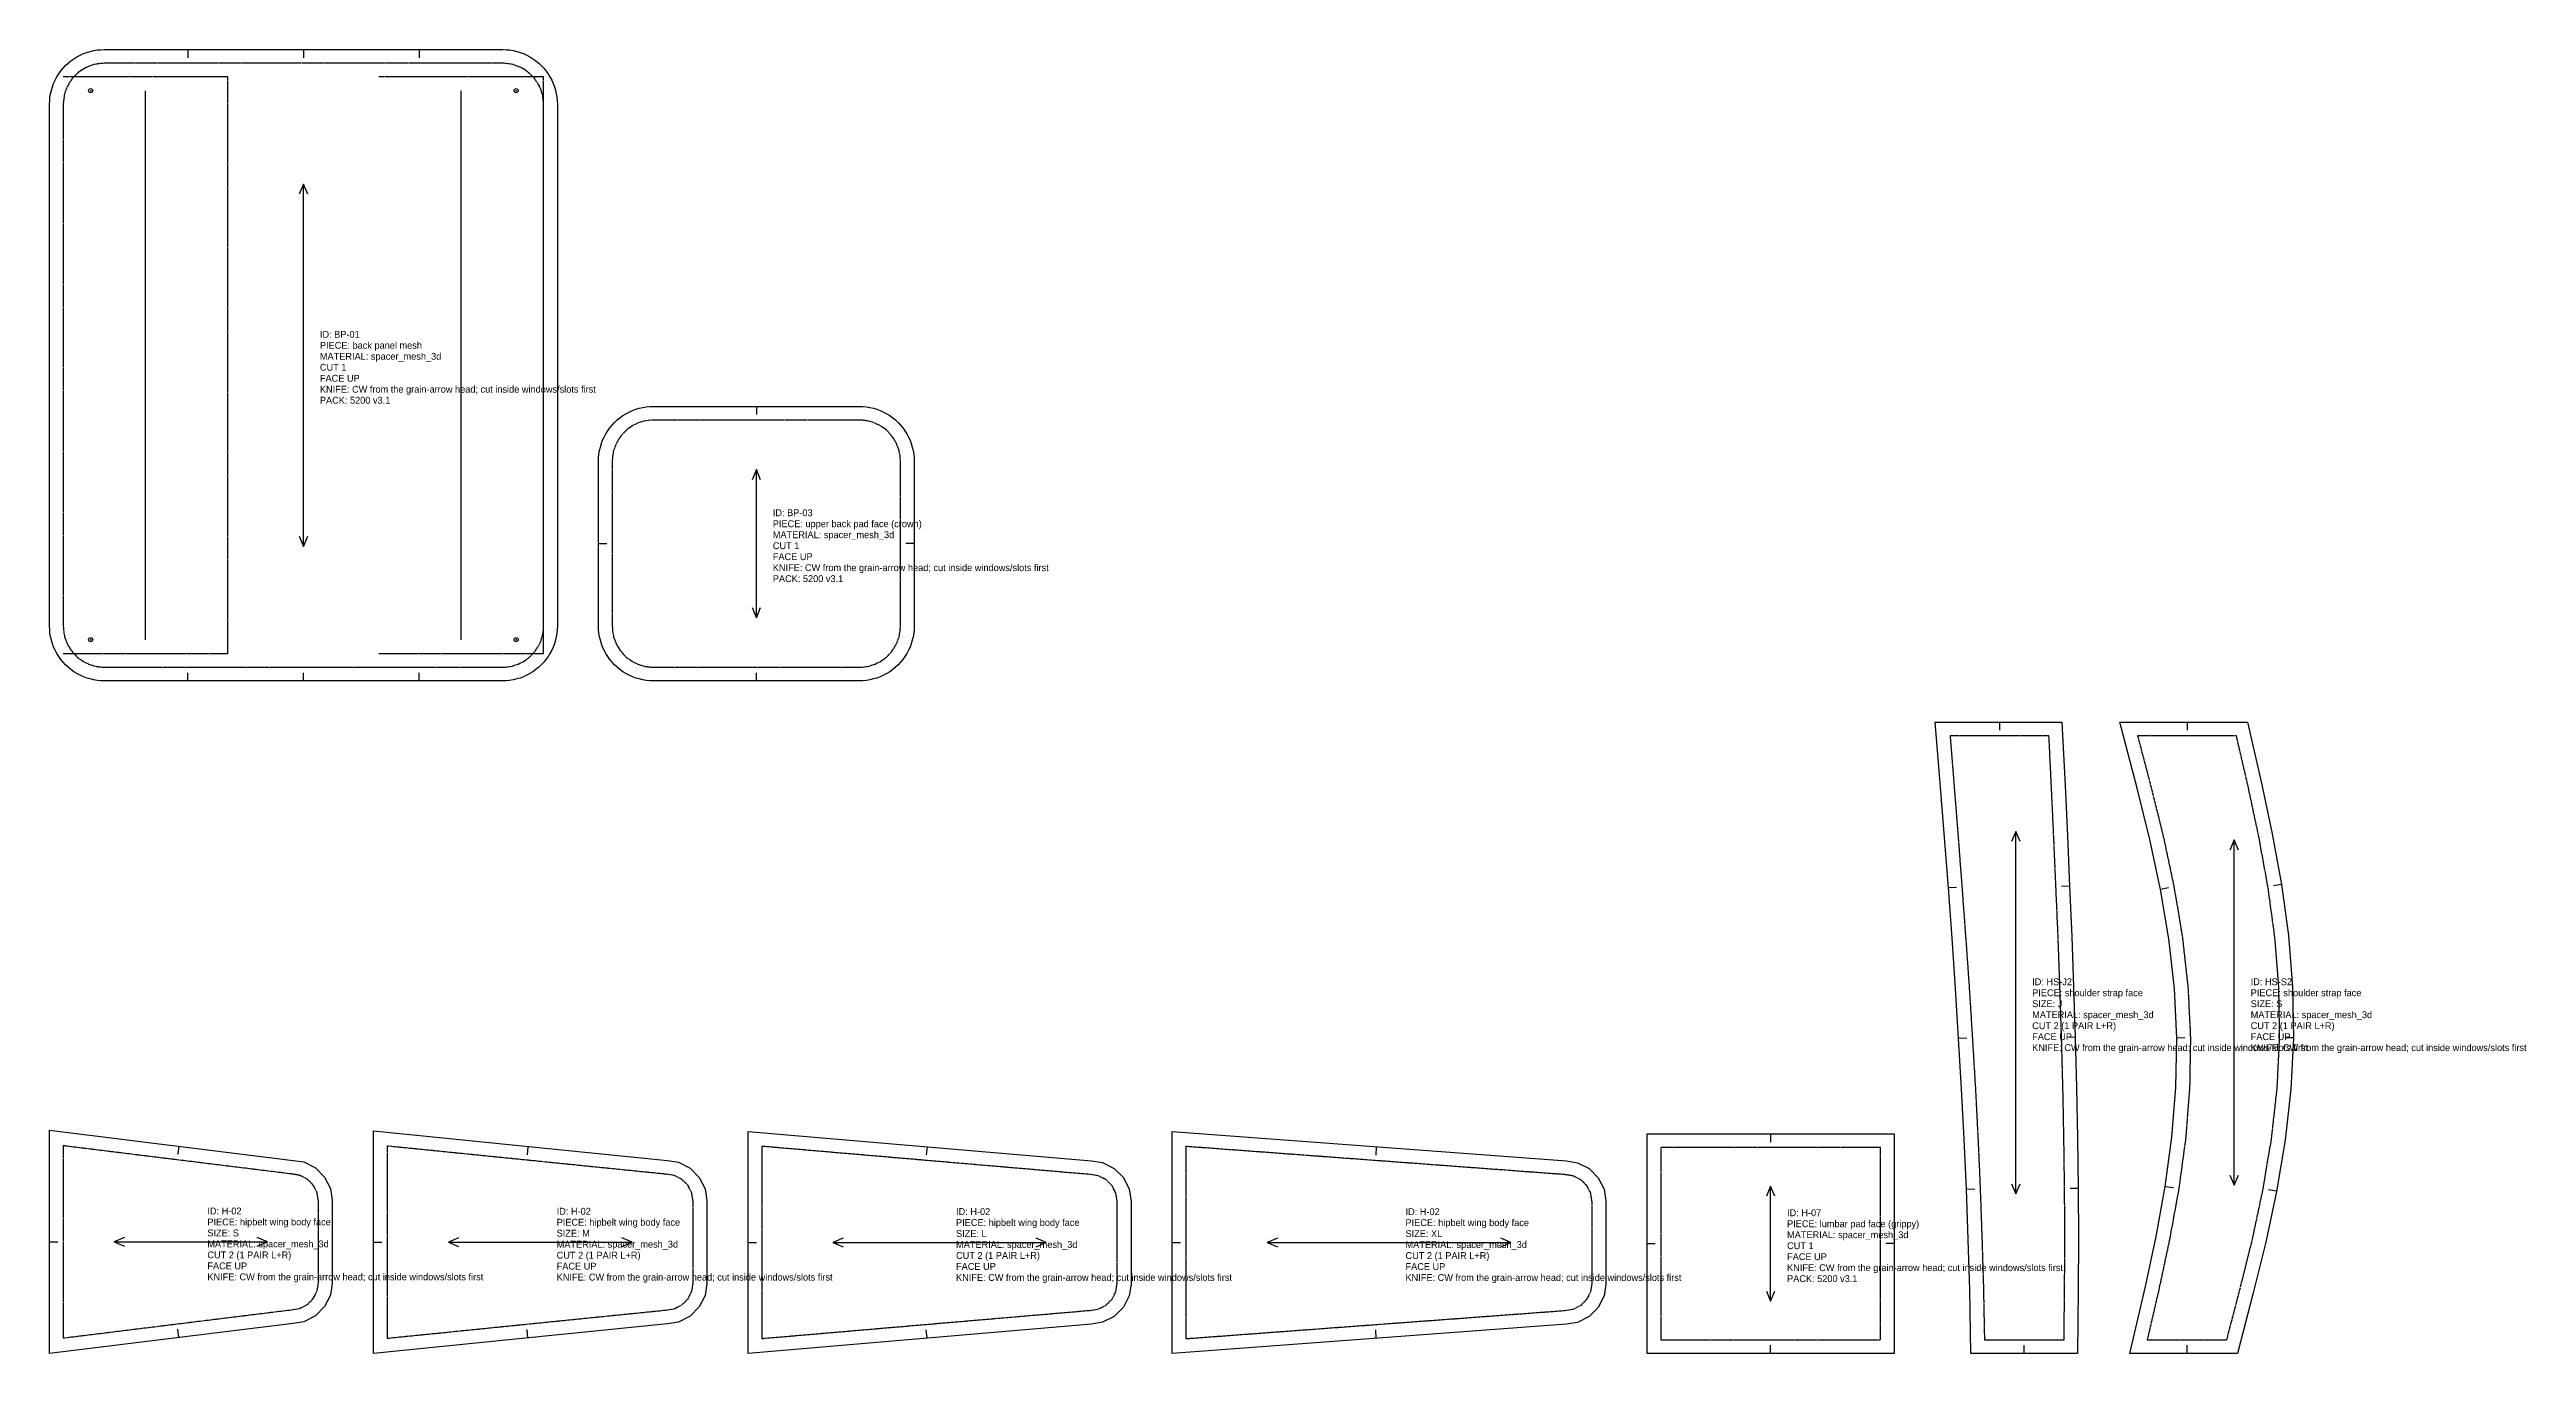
# Model space of a CAD drawing. Header units: millimetres. Extents: x 0 to 1805, y 0 to 950.
import ezdxf

# ---------------------------------------------------------------- set-up
doc = ezdxf.new("R2010")
doc.units = ezdxf.units.MM
doc.linetypes.add('DASHED', pattern=[1.524, 1.27, -0.254])
for name, color, linetype in [('CUT', 7, 'Continuous'), ('DRILL', 4, 'Continuous'), ('GRAIN', 5, 'Continuous'), ('INTERNAL', 6, 'Continuous'), ('NOTCH', 1, 'Continuous'), ('SEW', 3, 'Continuous'), ('TEXT', 2, 'Continuous')]:
    doc.layers.add(name, color=color, linetype=linetype)

# ---------------------------------------------------------------- blocks, each defined once
blk = doc.blocks.new('H-02_S_0')
at = {"layer": 'CUT'}
blk.add_lwpolyline([(-10, 151.3), (167.4, 129.4), (175.3, 128.2), (183.7, 123.9), (190.4, 117.2), (194.7, 108.8), (196, 100.3), (196, 39.7), (194.7, 31.2), (190.4, 22.8), (183.7, 16.1), (175.3, 11.8), (167.4, 10.6), (-10, -11.3)], close=True, dxfattribs=at)
at = {"layer": 'GRAIN'}
for points in [[(44.6, 73.1), (37.2, 70), (44.6, 66.9)], [(141.4, 66.9), (148.8, 70), (141.4, 73.1)], [(37.2, 70), (148.8, 70)]]:
    blk.add_lwpolyline(points, dxfattribs=at)
at = {"layer": 'NOTCH'}
for points in [[(84.2, 139.7), (83.5, 133.7)], [(-10, 70), (-4, 70)], [(84.2, 0.3), (83.5, 6.3)]]:
    blk.add_lwpolyline(points, dxfattribs=at)
at = {"layer": 'SEW', "linetype": 'DASHED'}
blk.add_lwpolyline([(0, 140), (0, 0), (166, 20.5), (172.2, 21.5), (177.8, 24.3), (182.2, 28.7), (185, 34.3), (186, 40.5), (186, 99.5), (185, 105.7), (182.2, 111.3), (177.8, 115.7), (172.2, 118.5), (166, 119.5)], close=True, dxfattribs=at)
at = {"layer": 'TEXT'}
for s, p in [('ID: H-02', (105, 90)), ('SIZE: S', (105, 74)), ('PIECE: hipbelt wing body face', (105, 82)), ('CUT 2 (1 PAIR L+R)', (105, 58)), ('MATERIAL: spacer_mesh_3d', (105, 66)), ('FACE UP', (105, 50)), ('KNIFE: CW from the grain-arrow head; cut inside windows/slots first', (105, 42))]:
    blk.add_text(s, height=5, dxfattribs=at).set_placement(p)
blk = doc.blocks.new('H-02_M_1')
at = {"layer": 'CUT'}
blk.add_lwpolyline([(-10, 151.1), (204.3, 129.4), (212.3, 128.2), (220.7, 123.9), (227.4, 117.2), (231.7, 108.8), (233, 100.3), (233, 39.7), (231.7, 31.2), (227.4, 22.8), (220.7, 16.1), (212.3, 11.8), (204.3, 10.6), (-10, -11.1)], close=True, dxfattribs=at)
at = {"layer": 'GRAIN'}
for points in [[(52, 73.1), (44.6, 70), (52, 66.9)], [(171, 66.9), (178.4, 70), (171, 73.1)], [(44.6, 70), (178.4, 70)]]:
    blk.add_lwpolyline(points, dxfattribs=at)
at = {"layer": 'NOTCH'}
for points in [[(102.5, 139.7), (101.9, 133.7)], [(-10, 70), (-4, 70)], [(102.5, 0.3), (101.9, 6.3)]]:
    blk.add_lwpolyline(points, dxfattribs=at)
at = {"layer": 'SEW', "linetype": 'DASHED'}
blk.add_lwpolyline([(0, 140), (0, 0), (203, 20.5), (209.2, 21.5), (214.8, 24.3), (219.2, 28.7), (222, 34.3), (223, 40.5), (223, 99.5), (222, 105.7), (219.2, 111.3), (214.8, 115.7), (209.2, 118.5), (203, 119.5)], close=True, dxfattribs=at)
at = {"layer": 'TEXT'}
for s, p in [('ID: H-02', (123.5, 90)), ('SIZE: M', (123.5, 74)), ('PIECE: hipbelt wing body face', (123.5, 82)), ('CUT 2 (1 PAIR L+R)', (123.5, 58)), ('MATERIAL: spacer_mesh_3d', (123.5, 66)), ('FACE UP', (123.5, 50)), ('KNIFE: CW from the grain-arrow head; cut inside windows/slots first', (123.5, 42))]:
    blk.add_text(s, height=5, dxfattribs=at).set_placement(p)
blk = doc.blocks.new('H-02_L_2')
at = {"layer": 'CUT'}
blk.add_lwpolyline([(-10, 150.9), (240.2, 129.5), (248.3, 128.2), (256.7, 123.9), (263.4, 117.2), (267.7, 108.8), (269, 100.3), (269, 39.7), (267.7, 31.2), (263.4, 22.8), (256.7, 16.1), (248.3, 11.8), (240.2, 10.5), (-10, -10.9)], close=True, dxfattribs=at)
at = {"layer": 'GRAIN'}
for points in [[(59.2, 73.1), (51.8, 70), (59.2, 66.9)], [(199.8, 66.9), (207.2, 70), (199.8, 73.1)], [(51.8, 70), (207.2, 70)]]:
    blk.add_lwpolyline(points, dxfattribs=at)
at = {"layer": 'NOTCH'}
for points in [[(120.4, 139.7), (119.8, 133.7)], [(-10, 70), (-4, 70)], [(120.4, 0.3), (119.8, 6.3)]]:
    blk.add_lwpolyline(points, dxfattribs=at)
at = {"layer": 'SEW', "linetype": 'DASHED'}
blk.add_lwpolyline([(0, 140), (0, 0), (239, 20.5), (245.2, 21.5), (250.8, 24.3), (255.2, 28.7), (258, 34.3), (259, 40.5), (259, 99.5), (258, 105.7), (255.2, 111.3), (250.8, 115.7), (245.2, 118.5), (239, 119.5)], close=True, dxfattribs=at)
at = {"layer": 'TEXT'}
for s, p in [('ID: H-02', (141.5, 90)), ('SIZE: L', (141.5, 74)), ('PIECE: hipbelt wing body face', (141.5, 82)), ('CUT 2 (1 PAIR L+R)', (141.5, 58)), ('MATERIAL: spacer_mesh_3d', (141.5, 66)), ('FACE UP', (141.5, 50)), ('KNIFE: CW from the grain-arrow head; cut inside windows/slots first', (141.5, 42))]:
    blk.add_text(s, height=5, dxfattribs=at).set_placement(p)
blk = doc.blocks.new('H-02_XL_3')
at = {"layer": 'CUT'}
blk.add_lwpolyline([(-10, 150.8), (277.2, 129.5), (285.3, 128.2), (293.7, 123.9), (300.4, 117.2), (304.7, 108.8), (306, 100.3), (306, 39.7), (304.7, 31.2), (300.4, 22.8), (293.7, 16.1), (285.3, 11.8), (277.2, 10.5), (-10, -10.8)], close=True, dxfattribs=at)
at = {"layer": 'GRAIN'}
for points in [[(66.6, 73.1), (59.2, 70), (66.6, 66.9)], [(229.4, 66.9), (236.8, 70), (229.4, 73.1)], [(59.2, 70), (236.8, 70)]]:
    blk.add_lwpolyline(points, dxfattribs=at)
at = {"layer": 'NOTCH'}
for points in [[(138.7, 139.7), (138.3, 133.7)], [(-10, 70), (-4, 70)], [(138.7, 0.3), (138.3, 6.3)]]:
    blk.add_lwpolyline(points, dxfattribs=at)
at = {"layer": 'SEW', "linetype": 'DASHED'}
blk.add_lwpolyline([(0, 140), (0, 0), (276, 20.5), (282.2, 21.5), (287.8, 24.3), (292.2, 28.7), (295, 34.3), (296, 40.5), (296, 99.5), (295, 105.7), (292.2, 111.3), (287.8, 115.7), (282.2, 118.5), (276, 119.5)], close=True, dxfattribs=at)
at = {"layer": 'TEXT'}
for s, p in [('ID: H-02', (160, 90)), ('SIZE: XL', (160, 74)), ('PIECE: hipbelt wing body face', (160, 82)), ('CUT 2 (1 PAIR L+R)', (160, 58)), ('MATERIAL: spacer_mesh_3d', (160, 66)), ('FACE UP', (160, 50)), ('KNIFE: CW from the grain-arrow head; cut inside windows/slots first', (160, 42))]:
    blk.add_text(s, height=5, dxfattribs=at).set_placement(p)
blk = doc.blocks.new('H-07_4')
at = {"layer": 'CUT'}
blk.add_lwpolyline([(-10, -10), (-10, 150), (170, 150), (170, -10)], close=True, dxfattribs=at)
at = {"layer": 'GRAIN'}
for points in [[(83.1, 104.6), (80, 112), (76.9, 104.6)], [(80, 28), (80, 112)], [(76.9, 35.4), (80, 28), (83.1, 35.4)]]:
    blk.add_lwpolyline(points, dxfattribs=at)
at = {"layer": 'NOTCH'}
for points in [[(80, 150), (80, 144)], [(-10, 70), (-4, 70)], [(170, 70), (164, 70)], [(80, -10), (80, -4)]]:
    blk.add_lwpolyline(points, dxfattribs=at)
at = {"layer": 'SEW', "linetype": 'DASHED'}
blk.add_lwpolyline([(0, 0), (160, 0), (160, 140), (0, 140)], close=True, dxfattribs=at)
at = {"layer": 'TEXT'}
for s, p in [('ID: H-07', (92, 90)), ('PIECE: lumbar pad face (grippy)', (92, 82)), ('MATERIAL: spacer_mesh_3d', (92, 74)), ('CUT 1', (92, 66)), ('FACE UP', (92, 58)), ('KNIFE: CW from the grain-arrow head; cut inside windows/slots first', (92, 50)), ('PACK: 5200 v3.1', (92, 42))]:
    blk.add_text(s, height=5, dxfattribs=at).set_placement(p)
blk = doc.blocks.new('HS-J2_J_5')
at = {"layer": 'CUT'}
blk.add_lwpolyline([(-46.8, 450), (45.5, 450), (47.8, 403.8), (49.5, 367.1), (51.1, 330.4), (52.7, 293.7), (54, 257), (55.2, 220.3), (56.2, 183.6), (56.9, 146.8), (57.4, 110.1), (57.6, 73.3), (57.4, 36.6), (56.9, -10), (-20.8, -10), (-21.7, 36.4), (-22.8, 73), (-24.1, 109.6), (-25.7, 146.2), (-27.6, 182.8), (-29.8, 219.4), (-32.1, 256), (-34.6, 292.6), (-37.3, 329.3), (-40.1, 365.9), (-43, 402.5)], close=True, dxfattribs=at)
at = {"layer": 'GRAIN'}
for points in [[(15, 363), (11.8, 370.3), (8.7, 363)], [(11.8, 106.3), (11.8, 370.3)], [(8.7, 113.7), (11.8, 106.3), (15, 113.7)]]:
    blk.add_lwpolyline(points, dxfattribs=at)
at = {"layer": 'NOTCH'}
for points in [[(0, 450), (0, 444)], [(-37.3, 329.4), (-31.4, 329.8)], [(51.1, 330.5), (45.1, 330.2)], [(-29.8, 219.6), (-23.8, 220)], [(55.2, 220.4), (49.2, 220.2)], [(-24.1, 109.7), (-18.1, 110)], [(57.4, 110.1), (51.4, 110.1)], [(18, -10), (18, -4)]]:
    blk.add_lwpolyline(points, dxfattribs=at)
at = {"layer": 'SEW', "linetype": 'DASHED'}
blk.add_lwpolyline([(-36, 440), (-33.1, 403.3), (-30.2, 366.7), (-27.4, 330), (-24.7, 293.3), (-22.1, 256.7), (-19.8, 220), (-17.6, 183.3), (-15.7, 146.7), (-14.1, 110), (-12.8, 73.3), (-11.7, 36.7), (-11, 0), (47, 0), (47.4, 36.7), (47.6, 73.3), (47.4, 110), (46.9, 146.7), (46.2, 183.3), (45.2, 220), (44, 256.7), (42.7, 293.3), (41.1, 330), (39.5, 366.7), (37.8, 403.3), (36, 440)], close=True, dxfattribs=at)
at = {"layer": 'TEXT'}
for s, p in [('PIECE: shoulder strap face', (23.8, 250.3)), ('ID: HS-J2', (23.8, 258.3)), ('SIZE: J', (23.8, 242.3)), ('MATERIAL: spacer_mesh_3d', (23.8, 234.3)), ('CUT 2 (1 PAIR L+R)', (23.8, 226.3)), ('FACE UP', (23.8, 218.3)), ('KNIFE: CW from the grain-arrow head; cut inside windows/slots first', (23.8, 210.3))]:
    blk.add_text(s, height=5, dxfattribs=at).set_placement(p)
blk = doc.blocks.new('HS-S2_S_6')
at = {"layer": 'CUT'}
blk.add_lwpolyline([(-49, 450), (44, 450), (54.2, 405.5), (62.1, 368.6), (68.9, 331.6), (73.9, 294.4), (76.9, 257.1), (77.5, 219.8), (75.7, 182.5), (71.6, 145.3), (65.3, 108.1), (57.4, 71.1), (48.3, 34.2), (36.7, -10), (-41.6, -10), (-30.3, 38.8), (-22.5, 75.3), (-15.9, 111.6), (-11, 147.7), (-8.1, 183.8), (-7.5, 219.8), (-9.2, 255.9), (-13.3, 292), (-19.3, 328.1), (-27.1, 364.4), (-36, 400.9)], close=True, dxfattribs=at)
at = {"layer": 'GRAIN'}
for points in [[(37.5, 356.8), (34.4, 364.2), (31.3, 356.8)], [(34.4, 112.5), (34.4, 364.2)], [(31.3, 119.9), (34.4, 112.5), (37.5, 119.9)]]:
    blk.add_lwpolyline(points, dxfattribs=at)
at = {"layer": 'NOTCH'}
for points in [[(0, 450), (0, 444)], [(-19.3, 328.2), (-13.5, 329.4)], [(68.9, 331.7), (62.9, 330.7)], [(-7.5, 219.9), (-1.5, 220.1)], [(77.5, 220), (71.5, 220)], [(-15.9, 111.7), (-9.9, 110.8)], [(65.3, 108.2), (59.4, 109.3)], [(0, -10), (0, -4)]]:
    blk.add_lwpolyline(points, dxfattribs=at)
at = {"layer": 'SEW', "linetype": 'DASHED'}
blk.add_lwpolyline([(-36, 440), (-26.4, 403.3), (-17.3, 366.7), (-9.5, 330), (-3.4, 293.3), (0.7, 256.7), (2.5, 220), (1.9, 183.3), (-1, 146.7), (-6, 110), (-12.7, 73.3), (-20.5, 36.7), (-29, 0), (29, 0), (38.6, 36.7), (47.7, 73.3), (55.5, 110), (61.6, 146.7), (65.7, 183.3), (67.5, 220), (66.9, 256.7), (64, 293.3), (59, 330), (52.3, 366.7), (44.5, 403.3), (36, 440)], close=True, dxfattribs=at)
at = {"layer": 'TEXT'}
for s, p in [('ID: HS-S2', (46.4, 258.3)), ('PIECE: shoulder strap face', (46.4, 250.3)), ('SIZE: S', (46.4, 242.3)), ('MATERIAL: spacer_mesh_3d', (46.4, 234.3)), ('CUT 2 (1 PAIR L+R)', (46.4, 226.3)), ('FACE UP', (46.4, 218.3)), ('KNIFE: CW from the grain-arrow head; cut inside windows/slots first', (46.4, 210.3))]:
    blk.add_text(s, height=5, dxfattribs=at).set_placement(p)
blk = doc.blocks.new('BP-01_7')
at = {"layer": 'CUT'}
blk.add_lwpolyline([(1.7, 1.7), (-0.1, 3.6), (-1.7, 5.6), (-3.3, 7.8), (-4.6, 10), (-5.9, 12.3), (-7, 14.7), (-7.9, 17.1), (-8.6, 19.6), (-9.2, 22.2), (-9.7, 24.8), (-9.9, 27.4), (-10, 29.8), (-10, 410.2), (-9.9, 412.6), (-9.7, 415.2), (-9.2, 417.8), (-8.6, 420.4), (-7.9, 422.9), (-7, 425.3), (-5.9, 427.7), (-4.6, 430), (-3.3, 432.2), (-1.7, 434.4), (-0.1, 436.4), (1.7, 438.3), (3.6, 440.1), (5.6, 441.7), (7.8, 443.3), (10, 444.6), (12.3, 445.9), (14.7, 447), (17.1, 447.9), (19.6, 448.6), (22.2, 449.2), (24.8, 449.7), (27.4, 449.9), (29.8, 450), (320.2, 450), (322.6, 449.9), (325.2, 449.7), (327.8, 449.2), (330.4, 448.6), (332.9, 447.9), (335.3, 447), (337.7, 445.9), (340, 444.6), (342.2, 443.3), (344.4, 441.7), (346.4, 440.1), (348.3, 438.3), (350.1, 436.4), (351.7, 434.4), (353.3, 432.2), (354.6, 430), (355.9, 427.7), (357, 425.3), (357.9, 422.9), (358.6, 420.4), (359.2, 417.8), (359.7, 415.2), (359.9, 412.6), (360, 410.2), (360, 29.8), (359.9, 27.4), (359.7, 24.8), (359.2, 22.2), (358.6, 19.6), (357.9, 17.1), (357, 14.7), (355.9, 12.3), (354.6, 10), (353.3, 7.8), (351.7, 5.6), (350.1, 3.6), (348.3, 1.7), (346.4, -0.1), (344.4, -1.7), (342.2, -3.3), (340, -4.6), (337.7, -5.9), (335.3, -7), (332.9, -7.9), (330.4, -8.6), (327.8, -9.2), (325.2, -9.7), (322.6, -9.9), (320.2, -10), (29.8, -10), (27.4, -9.9), (24.8, -9.7), (22.2, -9.2), (19.6, -8.6), (17.1, -7.9), (14.7, -7), (12.3, -5.9), (10, -4.6), (7.8, -3.3), (5.6, -1.7), (3.6, -0.1)], close=True, dxfattribs=at)
at = {"layer": 'DRILL'}
for centre in [(20, 420), (330, 420), (20, 20), (330, 20)]:
    blk.add_circle(centre, 1.5, dxfattribs=at)
for p in [(20, 420), (330, 420), (20, 20), (330, 20)]:
    blk.add_point(p, dxfattribs=at)
at = {"layer": 'GRAIN'}
for points in [[(178.1, 344.6), (175, 352), (171.9, 344.6)], [(175, 88), (175, 352)], [(171.9, 95.4), (175, 88), (178.1, 95.4)]]:
    blk.add_lwpolyline(points, dxfattribs=at)
at = {"layer": 'INTERNAL', "linetype": 'CONTINUOUS'}
for points in [[(60, 20), (60, 420)], [(290, 20), (290, 420)]]:
    blk.add_lwpolyline(points, dxfattribs=at)
at = {"layer": 'NOTCH'}
for points in [[(90.7, 450), (90.7, 444)], [(175, 450), (175, 444)], [(259.3, 450), (259.3, 444)], [(90.7, -10), (90.7, -4)], [(175, -10), (175, -4)], [(259.3, -10), (259.3, -4)]]:
    blk.add_lwpolyline(points, dxfattribs=at)
at = {"layer": 'SEW', "linetype": 'DASHED'}
blk.add_lwpolyline([(8.8, 8.8), (10.2, 7.4), (11.7, 6.2), (13.3, 5.1), (15, 4), (16.7, 3.1), (18.5, 2.3), (20.4, 1.6), (22.2, 1), (24.1, 0.6), (26.1, 0.3), (28, 0.1), (30, 0), (320, 0), (322, 0.1), (323.9, 0.3), (325.9, 0.6), (327.8, 1), (329.6, 1.6), (331.5, 2.3), (333.3, 3.1), (335, 4), (336.7, 5.1), (338.3, 6.2), (339.8, 7.4), (341.2, 8.8), (342.6, 10.2), (343.8, 11.7), (344.9, 13.3), (346, 15), (346.9, 16.7), (347.7, 18.5), (348.4, 20.4), (349, 22.2), (349.4, 24.1), (349.7, 26.1), (349.9, 28), (350, 30), (350, 410), (349.9, 412), (349.7, 413.9), (349.4, 415.9), (349, 417.8), (348.4, 419.6), (347.7, 421.5), (346.9, 423.3), (346, 425), (344.9, 426.7), (343.8, 428.3), (342.6, 429.8), (341.2, 431.2), (339.8, 432.6), (338.3, 433.8), (336.7, 434.9), (335, 436), (333.3, 436.9), (331.5, 437.7), (329.6, 438.4), (327.8, 439), (325.9, 439.4), (323.9, 439.7), (322, 439.9), (320, 440), (30, 440), (28, 439.9), (26.1, 439.7), (24.1, 439.4), (22.2, 439), (20.4, 438.4), (18.5, 437.7), (16.7, 436.9), (15, 436), (13.3, 434.9), (11.7, 433.8), (10.2, 432.6), (8.8, 431.2), (7.4, 429.8), (6.2, 428.3), (5.1, 426.7), (4, 425), (3.1, 423.3), (2.3, 421.5), (1.6, 419.6), (1, 417.8), (0.6, 415.9), (0.3, 413.9), (0.1, 412), (0, 410), (0, 30), (0.1, 28), (0.3, 26.1), (0.6, 24.1), (1, 22.2), (1.6, 20.4), (2.3, 18.5), (3.1, 16.7), (4, 15), (5.1, 13.3), (6.2, 11.7), (7.4, 10.2)], close=True, dxfattribs=at)
for points in [[(0, 10), (120, 10), (120, 430), (0, 430)], [(230, 10), (350, 10), (350, 430), (230, 430)]]:
    blk.add_lwpolyline(points, dxfattribs=at)
at = {"layer": 'TEXT'}
for s, p in [('PIECE: back panel mesh', (187, 232)), ('ID: BP-01', (187, 240)), ('CUT 1', (187, 216)), ('MATERIAL: spacer_mesh_3d', (187, 224)), ('FACE UP', (187, 208)), ('KNIFE: CW from the grain-arrow head; cut inside windows/slots first', (187, 200)), ('PACK: 5200 v3.1', (187, 192))]:
    blk.add_text(s, height=5, dxfattribs=at).set_placement(p)
blk = doc.blocks.new('BP-03_8')
at = {"layer": 'CUT'}
blk.add_lwpolyline([(1.7, 1.7), (-0.1, 3.6), (-1.7, 5.6), (-3.3, 7.8), (-4.6, 10), (-5.9, 12.3), (-7, 14.7), (-7.9, 17.1), (-8.6, 19.6), (-9.2, 22.2), (-9.7, 24.8), (-9.9, 27.4), (-10, 29.8), (-10, 150.2), (-9.9, 152.6), (-9.7, 155.2), (-9.2, 157.8), (-8.6, 160.4), (-7.9, 162.9), (-7, 165.3), (-5.9, 167.7), (-4.6, 170), (-3.3, 172.2), (-1.7, 174.4), (-0.1, 176.4), (1.7, 178.3), (3.6, 180.1), (5.6, 181.7), (7.8, 183.3), (10, 184.6), (12.3, 185.9), (14.7, 187), (17.1, 187.9), (19.6, 188.6), (22.2, 189.2), (24.8, 189.7), (27.4, 189.9), (29.8, 190), (180.2, 190), (182.6, 189.9), (185.2, 189.7), (187.8, 189.2), (190.4, 188.6), (192.9, 187.9), (195.3, 187), (197.7, 185.9), (200, 184.6), (202.2, 183.3), (204.4, 181.7), (206.4, 180.1), (208.3, 178.3), (210.1, 176.4), (211.7, 174.4), (213.3, 172.2), (214.6, 170), (215.9, 167.7), (217, 165.3), (217.9, 162.9), (218.6, 160.4), (219.2, 157.8), (219.7, 155.2), (219.9, 152.6), (220, 150.2), (220, 29.8), (219.9, 27.4), (219.7, 24.8), (219.2, 22.2), (218.6, 19.6), (217.9, 17.1), (217, 14.7), (215.9, 12.3), (214.6, 10), (213.3, 7.8), (211.7, 5.6), (210.1, 3.6), (208.3, 1.7), (206.4, -0.1), (204.4, -1.7), (202.2, -3.3), (200, -4.6), (197.7, -5.9), (195.3, -7), (192.9, -7.9), (190.4, -8.6), (187.8, -9.2), (185.2, -9.7), (182.6, -9.9), (180.2, -10), (29.8, -10), (27.4, -9.9), (24.8, -9.7), (22.2, -9.2), (19.6, -8.6), (17.1, -7.9), (14.7, -7), (12.3, -5.9), (10, -4.6), (7.8, -3.3), (5.6, -1.7), (3.6, -0.1)], close=True, dxfattribs=at)
at = {"layer": 'GRAIN'}
for points in [[(108.1, 136.6), (105, 144), (101.9, 136.6)], [(105, 36), (105, 144)], [(101.9, 43.4), (105, 36), (108.1, 43.4)]]:
    blk.add_lwpolyline(points, dxfattribs=at)
at = {"layer": 'NOTCH'}
for points in [[(105, 190), (105, 184)], [(-10, 90), (-4, 90)], [(220, 90), (214, 90)], [(105, -10), (105, -4)]]:
    blk.add_lwpolyline(points, dxfattribs=at)
at = {"layer": 'SEW', "linetype": 'DASHED'}
blk.add_lwpolyline([(8.8, 8.8), (10.2, 7.4), (11.7, 6.2), (13.3, 5.1), (15, 4), (16.7, 3.1), (18.5, 2.3), (20.4, 1.6), (22.2, 1), (24.1, 0.6), (26.1, 0.3), (28, 0.1), (30, 0), (180, 0), (182, 0.1), (183.9, 0.3), (185.9, 0.6), (187.8, 1), (189.6, 1.6), (191.5, 2.3), (193.3, 3.1), (195, 4), (196.7, 5.1), (198.3, 6.2), (199.8, 7.4), (201.2, 8.8), (202.6, 10.2), (203.8, 11.7), (204.9, 13.3), (206, 15), (206.9, 16.7), (207.7, 18.5), (208.4, 20.4), (209, 22.2), (209.4, 24.1), (209.7, 26.1), (209.9, 28), (210, 30), (210, 150), (209.9, 152), (209.7, 153.9), (209.4, 155.9), (209, 157.8), (208.4, 159.6), (207.7, 161.5), (206.9, 163.3), (206, 165), (204.9, 166.7), (203.8, 168.3), (202.6, 169.8), (201.2, 171.2), (199.8, 172.6), (198.3, 173.8), (196.7, 174.9), (195, 176), (193.3, 176.9), (191.5, 177.7), (189.6, 178.4), (187.8, 179), (185.9, 179.4), (183.9, 179.7), (182, 179.9), (180, 180), (30, 180), (28, 179.9), (26.1, 179.7), (24.1, 179.4), (22.2, 179), (20.4, 178.4), (18.5, 177.7), (16.7, 176.9), (15, 176), (13.3, 174.9), (11.7, 173.8), (10.2, 172.6), (8.8, 171.2), (7.4, 169.8), (6.2, 168.3), (5.1, 166.7), (4, 165), (3.1, 163.3), (2.3, 161.5), (1.6, 159.6), (1, 157.8), (0.6, 155.9), (0.3, 153.9), (0.1, 152), (0, 150), (0, 30), (0.1, 28), (0.3, 26.1), (0.6, 24.1), (1, 22.2), (1.6, 20.4), (2.3, 18.5), (3.1, 16.7), (4, 15), (5.1, 13.3), (6.2, 11.7), (7.4, 10.2)], close=True, dxfattribs=at)
at = {"layer": 'TEXT'}
for s, p in [('ID: BP-03', (117, 110)), ('CUT 1', (117, 86)), ('PIECE: upper back pad face (crown)', (117, 102)), ('MATERIAL: spacer_mesh_3d', (117, 94)), ('FACE UP', (117, 78)), ('KNIFE: CW from the grain-arrow head; cut inside windows/slots first', (117, 70)), ('PACK: 5200 v3.1', (117, 62))]:
    blk.add_text(s, height=5, dxfattribs=at).set_placement(p)

msp = doc.modelspace()

# ---------------------------------------------------------------- block references
at = {"layer": 'CUT'}
for name, p in [('BP-01_7', (10, 500)), ('BP-03_8', (410, 500)), ('HS-J2_J_5', (1420.8, 10)), ('HS-S2_S_6', (1557.4, 10)), ('H-02_S_0', (10, 11.3)), ('H-02_M_1', (246, 11.1)), ('H-02_L_2', (519, 10.9)), ('H-02_XL_3', (828, 10.8)), ('H-07_4', (1174, 10))]:
    msp.add_blockref(name, p, dxfattribs=at)

doc.saveas('drawing.dxf')
